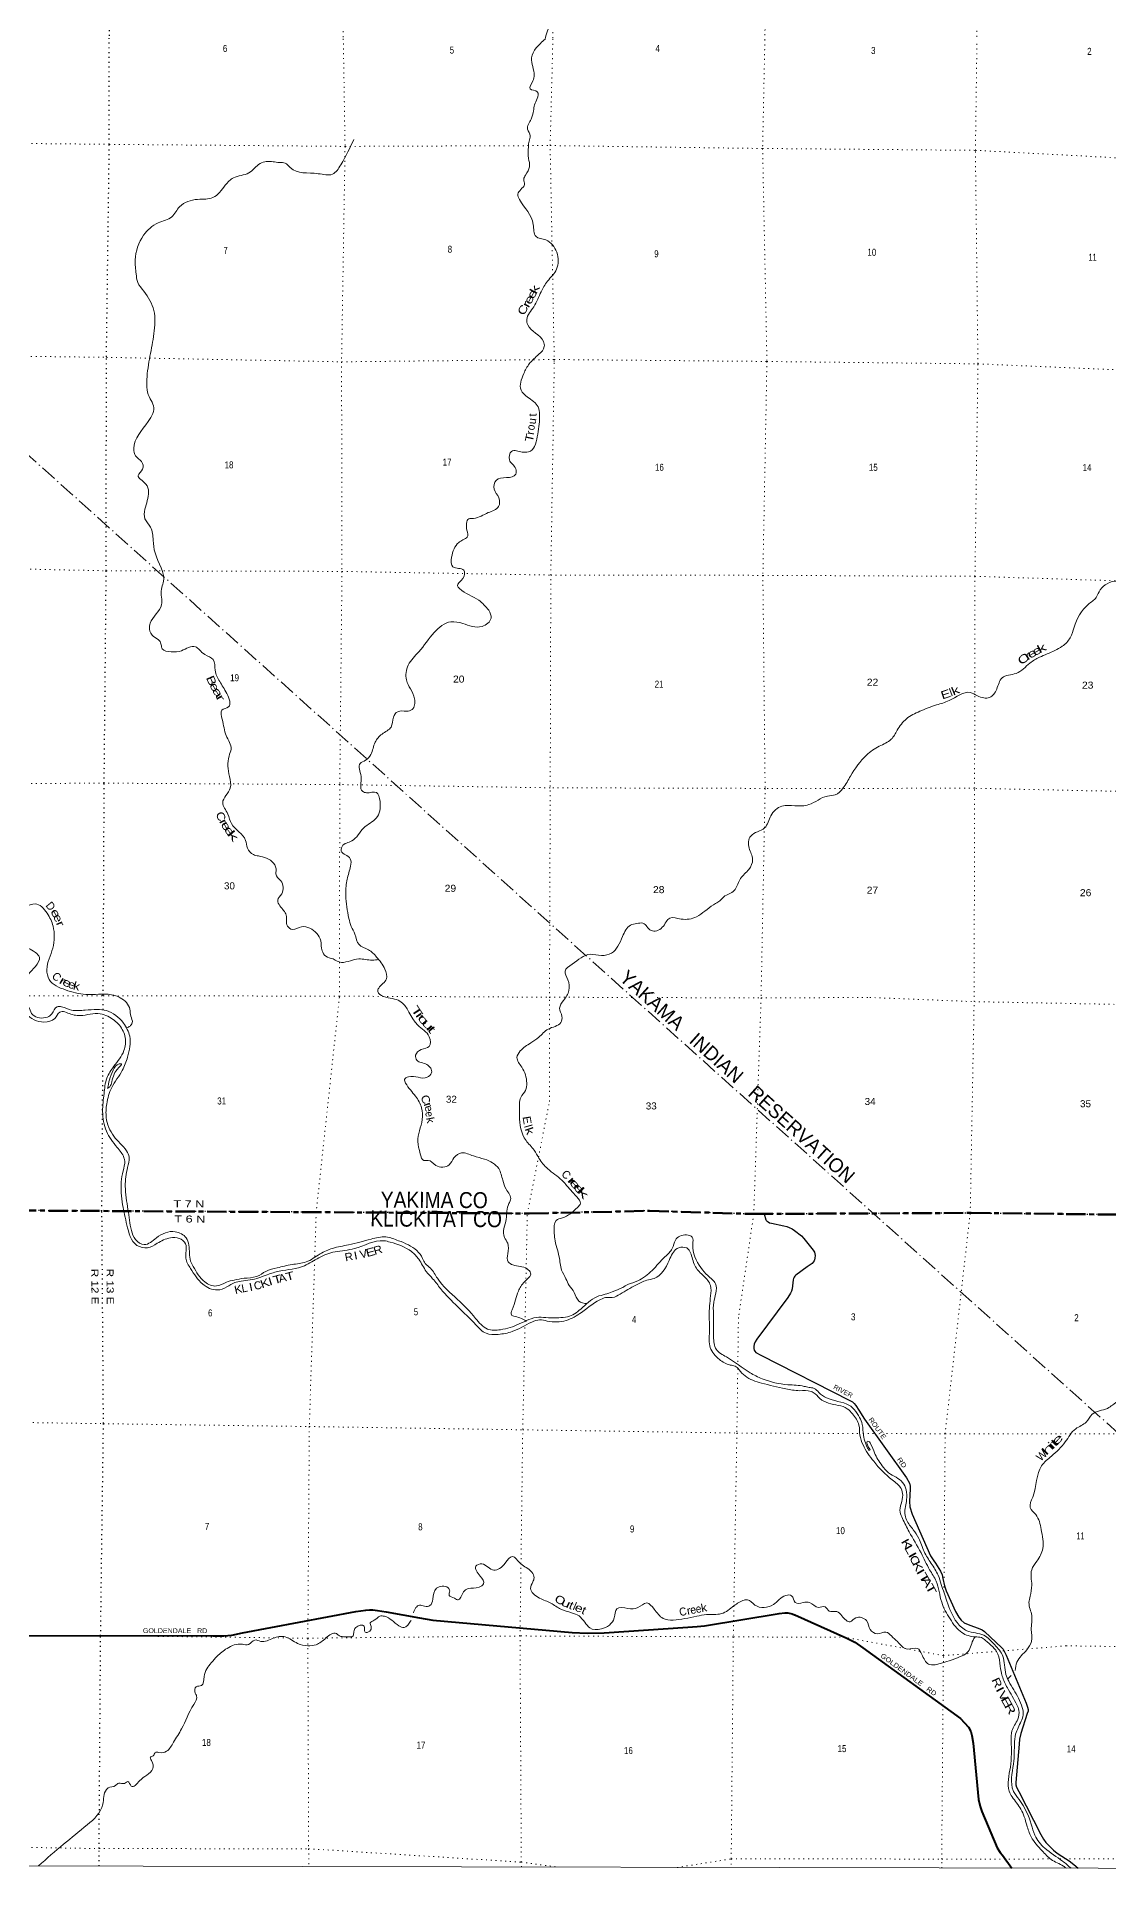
# Model space of a CAD drawing. Header units: feet. Extents: x -254670 to 6, y -549186 to -364975.
# Drawn here: x -62341 to -35564, y -549186 to -503384 of the extents above; entities that cross this region are included whole.
import ezdxf
from ezdxf.enums import TextEntityAlignment as Align

# ---------------------------------------------------------------- set-up
doc = ezdxf.new("R2010")
doc.units = ezdxf.units.FT
doc.header["$LTSCALE"] = 80
for name, pattern in [('DOT_DASHED', [7.7, 5, -1.2, 0.3, -1.2]), ('DOTTED', [1.5, 0.3, -1.2]), ('LONG_DASH_SHORT_DASH', [9.9, 6, -1.2, 1.5, -1.2])]:
    doc.linetypes.add(name, pattern=pattern)
for name, color, linetype, lineweight in [('11', 7, 'LONG_DASH_SHORT_DASH', 60), ('26', 7, 'Continuous', 40), ('29', 7, 'Continuous', 25), ('39', 7, 'Continuous', 13), ('4', 7, 'Continuous', 13), ('44', 7, 'DOT_DASHED', 13), ('6', 7, 'DOTTED', 25), ('7', 7, 'DOTTED', 13)]:
    doc.layers.add(name, color=color, linetype=linetype, lineweight=lineweight)
for name, color, linetype in [('12', 7, 'Continuous'), ('27', 7, 'Continuous'), ('30', 7, 'Continuous'), ('41', 7, 'Continuous')]:
    doc.layers.add(name, color=color, linetype=linetype)

msp = doc.modelspace()

# ---------------------------------------------------------------- linework, layer by layer
at = {"layer": '11'}
msp.add_lwpolyline([(-63623.58, -532715.56), (-50032.21, -532794.67), (-47025.67, -532729.73), (-44423.9, -532807.77), (-38992.38, -532780.02), (-31811.94, -532865.13)], dxfattribs=at)
at = {"layer": '26'}
msp.add_lwpolyline([(-63652.81, -543341.22), (-57938.01, -543353.77), (-57660.5, -543350.8), (-57466.54, -543331.44), (-57201.7, -543276.19), (-54368.08, -542742.46), (-54118.58, -542705.23), (-54022.27, -542697.39), (-53942.38, -542701.02), (-53827.05, -542718.38), (-53610.02, -542751.34), (-52776.15, -542903.14), (-52444.59, -542956.62), (-48965.09, -543271.07), (-48585.1, -543286.56), (-48164.76, -543272.07), (-46074.87, -543135.31), (-45840.97, -543118.88), (-45652.42, -543098.73), (-43785, -542790.37), (-43645.85, -542775.51), (-43573.23, -542779.14), (-43467.92, -542797.31), (-43403.07, -542821.94), (-43397.04, -542823.97), (-42098.49, -543405.42), (-41895.85, -543512.65), (-41695.35, -543648.01), (-39261.72, -545418.98), (-39155.79, -545520.63), (-39061.38, -545636.9), (-39003.28, -545738.64), (-38975.99, -545843.93), (-38942.63, -546036.91), (-38811.9, -547439.61), (-38770.42, -547614.54), (-38726.73, -547743.28), (-38340.5, -548646.73), (-38266.13, -548765.33), (-38212.61, -548836.04), (-37979.06, -549155.15)], dxfattribs=at)
at = {"layer": '29'}
msp.add_lwpolyline([(-44162.89, -532806.44), (-44122.89, -532951.53), (-44108.87, -532972.27), (-44096.16, -532984.99), (-44065.3, -533006.79), (-44027.17, -533026.77), (-43978.48, -533040.47), (-43669.07, -533101.9), (-43596.86, -533121.24), (-43535.13, -533146.68), (-43466.14, -533179.38), (-43406.16, -533221.42), (-43233.8, -533356.66), (-43172, -533419.19), (-42935.69, -533709.34), (-42907.82, -533758.02), (-42896.93, -533803.44), (-42889.67, -533843.41), (-42894.32, -533910.39), (-42902.38, -533950.6), (-42915.09, -533977.85), (-42936.87, -534012.37), (-42967.28, -534042.7), (-43092.33, -534128.61), (-43372.73, -534336.48), (-43400.77, -534360.28), (-43417.11, -534387.53), (-43429.82, -534416.6), (-43439.58, -534450.74), (-43464.67, -534675.64), (-43482.47, -534734.53), (-43507.39, -534789.98), (-43568.17, -534896.23), (-44344.8, -535933.91), (-44384.85, -536002.64), (-44413.9, -536064.41), (-44424.02, -536118.43), (-44424.79, -536166.14), (-44413.9, -536207.93), (-44395.74, -536238.81), (-44368.34, -536265.29), (-44245.99, -536338.07), (-42026.78, -537465.39), (-41959.15, -537505.08), (-41918.52, -537540.12), (-41872, -537595.92), (-41798.58, -537707.31), (-41656.77, -537932.84), (-40611.37, -539401.27), (-40533.51, -539532.14), (-40512.09, -539607.05), (-40512.09, -539679.72), (-40531.47, -539994.19), (-40519.98, -540128.83), (-40466.48, -540313.85), (-40008.41, -541348.15), (-39925.63, -541480.13), (-39886.54, -541533.43), (-39758.69, -541730.78), (-39718.65, -541825.31), (-39701.16, -541913.81), (-39659.74, -542102.8), (-39618.04, -542225.5), (-39380.95, -542740.67), (-39295.6, -542884.48), (-39241.13, -542960.79), (-39166.99, -543022.72), (-39062.63, -543069.32), (-38777.53, -543172.85), (-38714.59, -543200.6), (-38661.18, -543239.58), (-38224.58, -543653.05), (-38193.5, -543685.68), (-38168.6, -543729.6), (-38118.77, -543832.24), (-37619.17, -545029.41), (-37581.64, -545133.64), (-37570.74, -545195.41), (-37570.74, -545231.74), (-37590.13, -545290.68), (-37746.86, -545789.49), (-37779.89, -545932.81), (-37790.48, -546057.32), (-37877.02, -547013.23), (-37877.58, -547072.12), (-37861.44, -547131.81), (-37803.61, -547244.53), (-37253.21, -548317.35), (-37184.01, -548431.05), (-37123.34, -548514.71), (-37020.61, -548623.63), (-36935.15, -548708.27), (-36839.04, -548779.87), (-36726.47, -548856.17), (-36544.91, -548972.44), (-36423.9, -549063.76), (-36316.89, -549157.81)], dxfattribs=at)
at = {"layer": '39'}
msp.add_line((-38080.68, -544430.95), (-37989.38, -544343.25), dxfattribs=at)
for points in [[(-42311.18, -481973.29), (-42218.49, -482282.23), (-42217.31, -482736.59), (-42256.41, -483183.2), (-42396.44, -483582.29), (-42459.67, -483745.59), (-42617.03, -483967.88), (-42663.16, -484273.81), (-42627.53, -484764.11), (-42548.98, -485063.1), (-42465.8, -485448.52), (-42333.33, -485692.84), (-41848.03, -486332.69), (-41757.79, -486579.33), (-41554.32, -486905.57), (-40758.95, -487585.4), (-40362.06, -487954.48), (-40155.44, -488158.06), (-39888.21, -488397.39), (-39861.73, -488730.94), (-39962.09, -489049.32), (-40071.69, -489484.37), (-40095.21, -489858.49), (-40100.64, -490230.47), (-40232.65, -490625.48), (-40297.69, -490816.94), (-40382.97, -490990.46), (-40743.22, -491541.92), (-40917.37, -491951.3), (-41027.31, -492050.61), (-41374.39, -492471.29), (-41478.73, -492795.74), (-41488.34, -493145.63), (-41508.36, -494018.32), (-41531.33, -494185.36), (-41603.2, -494264.29), (-41719.49, -494319.41), (-41827.62, -494390.55), (-42159.96, -494618.13), (-42493.25, -494711), (-42668.15, -494728.35), (-42942.59, -494607.69), (-43176.07, -494589.27), (-43520.32, -494553.55), (-43950.8, -494271.17), (-44226.06, -494033.91), (-44302.7, -494006.32), (-44419.31, -494015.2), (-44558.46, -493965.94), (-44692.78, -494033.26), (-44798.74, -494126.5), (-44946.51, -494282.38), (-45115.97, -494500.73), (-45436.53, -494688.01), (-45699.3, -494796.46), (-45778.63, -494957.87), (-45875.09, -495258.13), (-45925.5, -495527.9), (-46019.2, -495649.2), (-46120.59, -495820.83), (-46393.17, -496251.03), (-46632.78, -496506.08), (-46830.98, -496642.21), (-47186.48, -496723.18), (-47298.57, -496804.41), (-47470.99, -497173.57), (-47639.36, -497261.24), (-47964.16, -497416.38), (-47995.13, -497589.5), (-47966.09, -497713.94), (-47983.29, -497842.74), (-47917.51, -498043.31), (-47823.76, -498215.54), (-47784.69, -498335.88), (-47748.52, -498617.09), (-47760.62, -498898.65), (-47794.54, -499224.59), (-47897.04, -499810.38), (-48016.33, -500012.29), (-48237.67, -500291.33), (-48387.76, -500402.99), (-48627.91, -500581.64), (-49018.67, -500797.58), (-49196.29, -500999.91), (-49352.53, -501381.01), (-49410.44, -501729.24), (-49387.98, -502062.82), (-49363.07, -502458.71), (-49411.11, -502778.72), (-49517.62, -503081.06), (-49576.88, -503236.3), (-49638.46, -503448.13)], [(-51044.02, -517716.43), (-51295.98, -517467.69), (-51777.06, -517173.4), (-51822.93, -517108.8), (-51692.94, -516926.58), (-51667.43, -516719.63), (-51938.57, -516633.63), (-51973.24, -516396.19), (-51795.74, -516027.26), (-51690.64, -515959.5), (-51583.52, -515889.74), (-51590.45, -515718.8), (-51540.32, -515437.61), (-51423.49, -515422.19), (-51056.27, -515279.54), (-50797.65, -515124.19), (-50792.23, -514911.1), (-50911.53, -514689.25), (-50863.83, -514472.38), (-50597.74, -514405.55), (-50369.75, -514318.39), (-50370.87, -514181.66), (-50530.41, -513957.57), (-50474.7, -513748.79), (-50207.14, -513764.4), (-50003.73, -513743.45), (-49821.84, -513318.25), (-49774.37, -512829.95), (-49811.36, -512638.73), (-50077.4, -512389.9), (-50237.28, -512218.09), (-50170.19, -511806.3), (-50033.75, -511561.79), (-49790.68, -511321.91), (-49656.59, -511129.67), (-49677.9, -511002.88), (-50071.64, -510584.43), (-50094.94, -510453.61), (-49919.76, -510132.92), (-49738.21, -509759.99), (-49577.5, -509497.53), (-49350.12, -509195.23), (-49347.36, -508773.02), (-49617.05, -508465.87), (-49864, -508375.99), (-49932.48, -508076.02), (-50276.61, -507456.8), (-50320, -507321.84), (-50246.79, -507205.65), (-50153.36, -507075.49), (-50168.66, -506952.76), (-50125.68, -506842.42), (-50025.71, -506635.91), (-50050.51, -506426.66), (-50054.65, -506137.12), (-50035.61, -505994.47), (-50006.58, -505863.95), (-50073.93, -505698.7), (-49987.73, -505443.85), (-49926.02, -505239.12), (-49902.9, -505088.46), (-49833.45, -504932.03), (-49832.34, -504763.15), (-50006.96, -504689.77), (-49941.23, -504487.08), (-49908.14, -504350.55), (-49975.72, -503913.86), (-49857.38, -503667.24), (-49638.46, -503448.13)], [(-54414.63, -505951.29), (-54742.8, -506586.76), (-54949.61, -506820.82), (-55307.77, -506808.71), (-56003.12, -506657.95), (-56133.19, -506542.61), (-56276.01, -506531.73), (-56434.85, -506508.71), (-56759.17, -506555.1), (-57036.42, -506788.75), (-57423.63, -506911.19), (-57628.11, -507097), (-57936.03, -507404.87), (-58318.71, -507450.93), (-58768.7, -507633.33), (-58965.58, -507887.54), (-59304.67, -508038.4), (-59668.96, -508347.96), (-59878.26, -508964.01), (-59856.4, -509313.97), (-59815.53, -509527.33), (-59666.01, -509745.33), (-59411.56, -510227.32), (-59411.31, -510806.37), (-59509.58, -511368.77), (-59587.86, -511953.4), (-59579.47, -512208.79), (-59504.48, -512436.42), (-59419.08, -512609.82), (-59552.43, -512999.11), (-59913.11, -513680.64), (-59868.02, -513863.86), (-59718, -514005.46), (-59695.09, -514194.59), (-59804.77, -514348.77), (-59614.99, -514564.99), (-59545.86, -514764.44), (-59635.22, -515196.2), (-59634.76, -515433.45), (-59495.24, -515641.34), (-59428.93, -515965.43), (-59382.73, -516287.38), (-59178.28, -517030.46), (-59225.65, -517195.06), (-59220.13, -517583.13), (-59506.9, -518041.91), (-59521.97, -518192.62), (-59420.54, -518378.17), (-59274.3, -518481.55), (-59228.7, -518586.36), (-59205.18, -518683.01), (-58978.23, -518754.68), (-58722.48, -518730.01), (-58375.68, -518631.46), (-58275.55, -518708.44), (-58139.46, -518825.83), (-57928.98, -518953.71), (-57882.42, -519219.37), (-57767.52, -519499.5), (-57590.38, -519802.1), (-57550.3, -520136.09), (-57711.84, -520217.6), (-57703.26, -520444.84), (-57605.3, -520853.55), (-57482.74, -521192.03), (-57534.16, -521362.64), (-57523.4, -521871.38), (-57505.18, -522163.02), (-57692.71, -522525.86), (-57563.78, -522814.11), (-57476.78, -523051.86), (-57119.26, -523470.1), (-57074.24, -523663.37), (-56926.38, -523827.08), (-56801.82, -523859.96), (-56424.61, -524037.04), (-56355.45, -524232.46), (-56366.01, -524308.8), (-56240.36, -524482.44), (-56218.31, -524804.26), (-56318, -524968.55), (-56262.56, -525107.6), (-56107.09, -525339.71), (-56072.66, -525613.34), (-55952.45, -525696.47), (-55720.55, -525627.43), (-55515.53, -525666.8), (-55243.87, -525980), (-55209.26, -526227.5), (-55117.58, -526364.74), (-54932.88, -526434.16)], [(-45143.61, -524857.66), (-44890.98, -524696.25), (-44752.35, -524423.6), (-44547.59, -524195.57), (-44451.38, -523946.81), (-44538.07, -523662.82), (-44499.88, -523361.45), (-44152.39, -523158.36), (-43997.45, -522853.64), (-43718.16, -522615.98), (-43400.11, -522605.74), (-43045.72, -522577.61), (-42583.44, -522363.12), (-42386.01, -522332.08), (-42189.67, -522160.29), (-42006.6, -521863.78), (-41608.72, -521339.28), (-41287.28, -521117.95), (-40990.3, -520944.73), (-40837.88, -520718.41), (-40608.59, -520432.21), (-40273.27, -520243.12), (-39855.64, -520084.67), (-39543, -519977.89), (-39014.39, -519775.84), (-38833.79, -519857.3), (-38530.17, -519899.25), (-38353.71, -519689.15), (-38219.06, -519410.45), (-37868.12, -519295.84), (-37524.32, -519040.46), (-37283.87, -518893.05), (-36900.39, -518726.36), (-36714.54, -518618.86), (-36515.91, -518404.86), (-36421.64, -518146.04), (-36067.72, -517575.05), (-35867.32, -517397.25), (-35765.46, -517208.84), (-35593.39, -517055.01), (-35337.38, -516992.14), (-34674.12, -517126.63), (-34576.66, -516994.49), (-34388.6, -516858.85), (-34140.12, -516715.51), (-33961.38, -516465.21), (-33705.39, -516096.73), (-33474.57, -515882.92)], [(-50094.87, -535485.89), (-50388.56, -535367.09), (-50480.88, -535328.36), (-50459.94, -535203.82), (-50305.95, -534736.24), (-50153.49, -534503.88), (-49999.09, -534283.6), (-50086.97, -534180.56), (-50442.54, -534080), (-50556.75, -534002.95), (-50571.52, -533799.79), (-50571.81, -533536.41), (-50655.39, -533391.17), (-50610.17, -532939.04), (-50541.19, -532545.36), (-50498.33, -532455.13), (-50611.3, -532187.08), (-50696.39, -531965.43), (-50797.12, -531673.31), (-51147.78, -531438.08), (-51429.01, -531358.05), (-51726.37, -531281.96), (-51914.33, -531403.53), (-52030.17, -531575.77), (-52370.4, -531591.92), (-52562.8, -531468.17), (-52665.46, -531471.6), (-52754.92, -531302.2), (-52819.34, -530998.23), (-52709.07, -530445.96), (-52725.29, -530156.34), (-52876.32, -529861.93), (-53123.74, -529534.8), (-53149.32, -529446.18), (-53054.29, -529378.37), (-52581.42, -529391.13), (-52474.04, -529281.16), (-52593.41, -529069.37), (-52842.3, -528967.41), (-52871.66, -528840.58), (-52729.84, -528696.63), (-52536.13, -528619.33), (-52532.57, -528382.1), (-52820.46, -528088.91), (-53263.3, -527485.21), (-53675.11, -527368.25), (-53819.21, -527246.79), (-53794.5, -527160.47), (-53599.82, -526934.39), (-53640.48, -526688.87), (-53847.8, -526386.09), (-54051.88, -526201.96), (-54286.52, -526075.96), (-54389.45, -525811.98), (-54480.8, -525624.48), (-54539.84, -525419.06), (-54616.61, -524847.61), (-54592.09, -524483.84), (-54507.46, -524160.62), (-54492.14, -523971.71), (-54589.95, -523848.5), (-54716.21, -523767.36), (-54709.22, -523620.63), (-54466.81, -523483.28), (-54168.85, -523159.28), (-53857.34, -522917.78), (-53762.01, -522496.1), (-53851.12, -522274.43), (-54098.71, -522281.05), (-54195.1, -522248.33), (-54236.92, -521872.11), (-54260.98, -521550.28), (-54121.56, -521466.64), (-53993.84, -521324.62), (-53883.16, -521017.63), (-53710.76, -520813.54), (-53486.22, -520637.89), (-53426.24, -520390.94), (-53320.7, -520254.82), (-53099.22, -520240), (-52962.12, -520202.59), (-52897.95, -519929.52), (-53104.2, -519461.88), (-53057.51, -519092.2), (-52791.67, -518755.95), (-52406.13, -518273.6), (-51991.83, -518008.57), (-51696.26, -518050.47), (-51211.71, -518123.62), (-50988.97, -517915.8), (-51044.02, -517716.43)], [(-48585.68, -535048.73), (-48796.14, -534984.15), (-48909.45, -534768.37), (-49037.13, -534596.74), (-49116.53, -534427.39), (-49223.77, -534207.62), (-49286.02, -533879.54), (-49397.78, -533426.52), (-49408.7, -533249.53), (-49362.61, -532972.33), (-49205.19, -532904.87), (-48831.19, -532647.65), (-48756.02, -532539.51), (-48843.54, -532382.18), (-49033.36, -532171.99), (-49215.15, -531965.87), (-49569.5, -531678.34), (-49793.16, -531411.66), (-49912.61, -531211.93), (-50114.3, -530971.51), (-50275.31, -530355.35), (-50273.99, -530223.28), (-50244.12, -529895.11), (-50128.26, -529718.84), (-50096.87, -529536.05), (-50219.06, -529139.27), (-50340.23, -528895.29), (-50256.65, -528732.92), (-49995.73, -528533.35), (-49795.56, -528391.75), (-49560.78, -528188.01), (-49245.73, -528020.93), (-49216.55, -527868.29), (-49273.57, -527662.89), (-49175.71, -527470.43), (-49043.29, -527223.89), (-49065.66, -526952.33), (-49138.75, -526740.8), (-48962.5, -526564.88), (-48514.11, -526318.14), (-48224.49, -526347.94), (-47980.58, -526287.01), (-47702.15, -525872.42), (-47501.06, -525590.08), (-47347.84, -525548.73), (-47192.83, -525541.58), (-46990.73, -525721.68), (-46708.46, -525642.87), (-46519.78, -525410.72), (-46240.2, -525436.45), (-45855.43, -525378.34), (-45432.88, -525083.2), (-45321.76, -525017.48), (-45143.61, -524857.66)], [(-63605.81, -525254.23), (-63357.98, -525353.35), (-63084.6, -525339.94), (-62825.72, -525144.39), (-62632.35, -525119.36), (-62380.37, -525056.46), (-62080.01, -525289.4), (-61931.22, -525617.98), (-61938.8, -526162.8), (-62087.19, -526696.77), (-62026.46, -526950.45), (-61623.61, -527206.09), (-61113.18, -527321.61), (-60473.23, -527327.29), (-60252.34, -527402.94), (-60010.7, -527689.83), (-59987.7, -527866.89), (-59952.53, -528027.94), (-59983.08, -528084.06), (-60007.42, -528112.07), (-60094.22, -528151.79)], [(-63609.49, -526317.35), (-63360.24, -526251.17), (-62806.66, -526232.22), (-62710.48, -526297.11), (-62613.46, -526540.95), (-62604.45, -526701.85), (-62727.2, -527006.75), (-62750.2, -527446.94), (-62599.58, -527803.67), (-62158.19, -528013.29), (-61887.88, -527918.33), (-61764.12, -527766.24), (-61707.63, -527744.45), (-61560.98, -527785.5), (-61251.47, -527849.6), (-60754.06, -527802.19), (-60563.3, -527867.62), (-60274.96, -528092.44), (-60128.01, -528394.87), (-60160.33, -528722.41), (-60412.47, -529117.05), (-60587.49, -529413.62), (-60658.43, -529799.24), (-60693.54, -530243.38), (-60598.17, -530740.54), (-60331.13, -531144.19), (-60159.74, -531402.53), (-60142.15, -531483.05), (-60182.02, -531732.13), (-60227.86, -532280.76), (-60193.57, -532576.51), (-60086.2, -533083.8), (-59835.94, -533591.9), (-59570.67, -533651.72), (-59330.45, -533540.51), (-58997.49, -533403.69), (-58780.22, -533416.99), (-58622.14, -533556.63), (-58614.41, -533914.56), (-58495.33, -534170.58), (-58191.96, -534558.35), (-57826.65, -534707.22), (-57586.67, -534632.19), (-57392.75, -534522.72), (-57233.54, -534489.45), (-56790.22, -534403.53), (-56580.39, -534324.31), (-56277.94, -534237.58), (-55651.15, -534100.43), (-55289.59, -533899.43), (-54886.12, -533752.96), (-54396.55, -533673.33), (-53666.72, -533476.45), (-53505.95, -533511.55), (-52976.18, -533747.82), (-52794.28, -533937.85), (-52605.09, -534244.55), (-52447.29, -534426.4), (-52247.64, -534672.84), (-51364.01, -535578.64), (-51111.81, -535789.19), (-50806.08, -535817.08), (-50463.49, -535746.66), (-49968.87, -535510.23), (-49773.28, -535453.05), (-49584.29, -535482.28), (-49109.24, -535468.92), (-48725.53, -535266.03), (-48195.98, -534919.23), (-48125.4, -534897.52), (-47958.34, -534894.45), (-47760.56, -534811.14), (-47372.67, -534584.16), (-47098.19, -534465.09), (-46910.7, -534415.9), (-46537.46, -533967.67), (-46340.31, -533671.23), (-46245.51, -533639.61), (-46060.64, -533682.89), (-45989.04, -533813.99), (-45876.41, -534132.31), (-45676.62, -534356.62), (-45505.07, -534590.84), (-45502.75, -534852.22), (-45536.21, -535352.67), (-45530.8, -535756.83), (-45509.19, -536144.99), (-45281.7, -536441.85), (-45010.92, -536582.13), (-44890.34, -536608.96), (-44790.31, -536700.01)], [(-63607.49, -526175.55), (-63184.19, -526105.4), (-62747.53, -526113.94), (-62372.19, -526268.89), (-62270.37, -526394.13), (-62370.45, -526618.74), (-62581.38, -526866.85), (-62670.16, -527210.15), (-62641.46, -527437.51), (-62524.27, -527675.43), (-62440.75, -527828.71), (-62070.81, -527885.12), (-61963.64, -527807.32), (-61829.63, -527627.13), (-61718.96, -527629.78), (-61467.92, -527711.64), (-61125.79, -527711.59), (-60825.84, -527699.23), (-60598.59, -527724.66), (-60173.97, -528036.73), (-60017.14, -528367.36), (-60070.84, -528885.78), (-60201.83, -529220.8), (-60466.26, -529649.55), (-60589.67, -530054.98), (-60601.97, -530398.72), (-60413.81, -530862.23), (-60096.22, -531229.98), (-60028.85, -531391.21), (-60068.75, -531646.33), (-60128.14, -532110.43), (-60059.51, -532695.91), (-59974.38, -533219.15), (-59871.21, -533446.93), (-59652.67, -533572.84), (-59349.68, -533403.68), (-58879.76, -533251.56), (-58605.05, -533405.93), (-58523.04, -533790.43), (-58496.13, -533983.6), (-58428.59, -534120.7), (-58137.28, -534506.39), (-57850.14, -534606.56), (-57601.99, -534513.48), (-57404.4, -534458.32), (-57160.6, -534415.48), (-56844.33, -534369.04), (-56612.05, -534241.69), (-56331.73, -534152.82), (-55960.88, -534070.5), (-55610.28, -534006.16), (-55260.81, -533807.11), (-54947.95, -533668.16), (-54546.87, -533577.97), (-53984.43, -533434.42), (-53615.79, -533382.25), (-53298.41, -533474.54), (-52841.17, -533722.45), (-52699.56, -533918.29), (-52629.95, -534045.36), (-52499.92, -534164.72), (-52328.47, -534415.02), (-51826.77, -534942.66), (-51373.01, -535415.73), (-51078.93, -535684.83), (-50752.99, -535698.76), (-50283.13, -535556.69), (-49797, -535386.56), (-49555.61, -535404.03), (-49297.97, -535399.47), (-49074.43, -535376.63), (-48745.12, -535183.49), (-48340.59, -534874.17), (-48136.92, -534813), (-47957.42, -534753.72), (-47699.09, -534642.6), (-47567.81, -534572.98), (-47323.67, -534477.88), (-46961.73, -534218.57), (-46641.5, -533874.59), (-46461.05, -533670.54), (-46383.21, -533461.89), (-46102.6, -533328.79), (-45960.07, -533383.89), (-45949.19, -533566.91), (-45743.69, -534149.15), (-45573.92, -534347.16), (-45380.02, -534549.33), (-45371.53, -534790.65), (-45425.33, -535015.53), (-45427.26, -535311.07)], [(-54932.88, -526434.16), (-54728.16, -526519.78), (-54500.46, -526476.85), (-54294.9, -526433.8), (-53956.99, -526463.88), (-53793.43, -526450)], [(-60567.71, -529667.66), (-60522.05, -529454.8), (-60425.86, -529210.06), (-60275.92, -529056.1), (-60225.61, -529056.39), (-60288.6, -529148.52), (-60408.44, -529316.72), (-60464, -529503.39), (-60517.13, -529625.73), (-60566.83, -529663.57)], [(-45427.26, -535311.07), (-45428.98, -535882.07), (-45364.58, -536190.05), (-45106.21, -536380.53), (-44517.1, -536775.97), (-44214.18, -536924.48), (-43571.14, -537074.94), (-43160.85, -537115.49), (-43042.3, -537144.31), (-42917.65, -537165.13), (-42797.56, -537266.35), (-42609.27, -537402.14), (-42034.93, -537592.41), (-41910.81, -537693.66), (-41781.31, -537895.46), (-41711.98, -538064.74), (-41685.6, -538340.34), (-41632.5, -538529.64), (-41594.91, -538628.38), (-41561.09, -538688.89), (-41545.14, -538711.1), (-41522.96, -538705.19), (-41544.76, -538652.79), (-41592.39, -538549.98), (-41598.19, -538513.75), (-41569.84, -538487.78), (-41503.82, -538548.47), (-41404.7, -538778.25), (-41215.6, -539099.02), (-41053.73, -539274.86), (-40703.13, -539518.14), (-40617.79, -539701.6), (-40603.3, -539948.98), (-40647.83, -540294.55), (-40606.59, -540451.61), (-40437.16, -540701.89), (-40301.69, -540913.78), (-40165, -541246.31), (-39989.8, -541538.85), (-39816.66, -541837.41), (-39737.66, -542067.06), (-39597.48, -542482.05), (-39345.39, -543018.31), (-39097.17, -543222.8), (-38675.28, -543335.8), (-38403.16, -543578.63), (-38197.7, -543859.28), (-38158.88, -544078.65), (-38122.18, -544314.1), (-38050.85, -544485.41), (-37808.1, -544911.03), (-37717.02, -545140.76), (-37692.1, -545329.9), (-37741.42, -545486.44), (-37880.4, -545811.36), (-37910.15, -546052.46), (-37924.96, -546470.58), (-37963.61, -547149.93), (-37931.99, -547238.58), (-37792.45, -547444.46), (-37488.55, -548059.43), (-37401.79, -548333.37), (-37150.34, -548658.51), (-36709.67, -548978.71), (-36495.95, -549156.94)], [(-37892.33, -544219.07), (-37846.47, -544008.06), (-37602.95, -543699.83), (-37484.85, -543489.39), (-37488.97, -543195.82), (-37478.62, -542844.03), (-37546.94, -542519.93), (-37517.7, -542357.24), (-37477.69, -542086.05), (-37479.21, -541702.01), (-37351.02, -541487.62), (-37202, -541166.78), (-37243.18, -540692.04), (-37377.61, -540321.33), (-37515.31, -540143.6), (-37453.24, -539884.6), (-37230.75, -539097.72), (-36987.67, -538857.84), (-36639.2, -538503.97), (-36379.45, -538175.72), (-36116.71, -538006.33), (-35968.53, -537812.15), (-35780.79, -537724.76), (-35587.2, -537665.55), (-35457.85, -537581.85), (-35190.64, -537344.12), (-35046.19, -537105.69), (-34713.2, -536657.22), (-34577.92, -536589.64), (-34203.28, -536543.53), (-33961.93, -536259.41), (-33744.96, -536009.33), (-33543.12, -535920.01), (-32847.19, -535674.69), (-32201.25, -535380.82), (-31818.12, -535285.92)], [(-44790.31, -536700.01), (-44640.39, -536855.69), (-44233, -537032.94), (-43626.14, -537175.15), (-43280.29, -537223.37), (-42992.62, -537241.11), (-42936.42, -537265.56), (-42770.39, -537419.31), (-42557.81, -537535.13), (-42085.78, -537674.56), (-41955.78, -537799.96), (-41794.64, -538086.38), (-41772.1, -538333.82), (-41693.21, -538579.56), (-41426.2, -538989.24), (-40964.34, -539454.32), (-40742.36, -539670.72), (-40701.15, -539831.81), (-40766.35, -540261.7), (-40707, -540418.86), (-40542.11, -540747.53), (-40243.69, -541278.03), (-40029.09, -541699.47), (-39863.92, -541985.92), (-39728.49, -542511.46), (-39517.89, -542928.85), (-39222.26, -543270.34), (-38884.85, -543376.82), (-38736.03, -543393.76), (-38633.86, -543464.71), (-38322.13, -543806.29), (-38265.74, -544108.2), (-38215.03, -544355.79), (-38086.14, -544650.08), (-37849.43, -545075.66), (-37800.02, -545214.68), (-37827.63, -545435.68), (-37974.43, -545726.38), (-37992.16, -545975.59), (-38012.53, -546628.91), (-38038.64, -547235.96), (-37967.08, -547373.09), (-37749.73, -547681.95), (-37599.4, -548082.92), (-37492.63, -548375.07), (-37217.17, -548722.47), (-36993.18, -548938.88), (-36688.36, -549105.5), (-36616.34, -549158.21)], [(-52926.13, -542777.44), (-52865.27, -542645.29), (-52774.29, -542581.47), (-52647.7, -542612.35), (-52514.74, -542593.01), (-52443.27, -542434.58), (-52348.91, -542161.68), (-52063.04, -542149.25), (-52021.29, -542227.9), (-52038.12, -542338.39), (-51901.74, -542411.55), (-51809.44, -542454.3), (-51679.32, -542251.98), (-51562.06, -542170.21), (-51284.09, -542133.61), (-51172.86, -542051.81), (-51256.12, -541858.32), (-51365.21, -541612.4), (-51219.9, -541550.9), (-51061.48, -541638.27), (-50919.04, -541707.44), (-50638.18, -541536.14), (-50453.93, -541366.3), (-50243.83, -541552.47), (-50107.57, -541643.73), (-49912.01, -541900.2), (-49942.85, -541998.54), (-50000.29, -542165.09), (-49774.45, -542407.65), (-49495.45, -542532.3), (-49240.93, -542686.16), (-48977.85, -542772.11), (-48787.15, -542847.6)], [(-48787.15, -542847.6), (-48647.33, -543009.24), (-48521.48, -543152.72), (-48231.84, -543178.5), (-47910.04, -542902.89), (-47844.13, -542672.05), (-47570.39, -542665.57), (-47322.71, -542644.87), (-47096.55, -542529.56), (-46912.4, -542683.42), (-46690.51, -542913.89), (-46149.17, -542919.01), (-45848.93, -542862.42), (-45603.11, -542817.58), (-45232.65, -542795.58), (-44917.42, -542600.35), (-44664.93, -542459.04), (-44582.34, -542447.45), (-44394.03, -542581.23), (-43933.08, -542569.8), (-43621.65, -542340.37), (-43476.81, -542349.24), (-43389.34, -542514.61), (-43188.11, -542519.78), (-43027.09, -542516.68), (-42806.52, -542640.59), (-42641.41, -542627.46), (-42541.47, -542732.59), (-42346.32, -542743.76), (-42220.24, -542853.05), (-42011.88, -542997), (-41876.41, -542901.27), (-41607.19, -542971.17), (-41512.05, -543194.89), (-41335.63, -543300.45), (-41120.01, -543257.45), (-40983.78, -543352.73), (-40833.76, -543494.33), (-40581.41, -543682.76), (-40333.75, -543664.07), (-40222.04, -543815.51), (-40056.56, -544055.72), (-39708.2, -544025.54), (-39280.58, -543879.21), (-39064.34, -543741.72), (-38923.38, -543420.83), (-38888.38, -543376.08)], [(-62297.2, -549101.03), (-61668.54, -548556.23), (-61075.71, -548073.06), (-60687.96, -547560.58), (-60599.01, -547191.14), (-60556.5, -547153.18), (-60372.95, -547091.9), (-60292.06, -547032.05), (-60145.19, -547038.92), (-60060.35, -546991.16), (-59978.59, -547106.23), (-59768.42, -546974.73), (-59590.38, -546830.99), (-59436.36, -546667.01), (-59471.29, -546469.77), (-59498.88, -546379.13), (-59430.27, -546351.38), (-59377.38, -546265.23), (-59288.83, -546265.73), (-59093.41, -546234.68), (-58920.87, -546008.48), (-58721.46, -545675.86), (-58417.58, -545062.37), (-58343.77, -544853.69), (-58381.53, -544781.09), (-58356.36, -544624.41), (-58223.32, -544593), (-58155.45, -544370.22), (-57978.08, -544021.39), (-57832.13, -543861.38), (-57585.31, -543663.75), (-57202.24, -543559.38), (-57047.35, -543570.32), (-56893.64, -543454.59), (-56740.92, -543489.64), (-56428.46, -543411.01), (-56132.39, -543376.52), (-55821.52, -543541.15), (-55566.3, -543598.91), (-55360.85, -543571.94), (-55112.21, -543404.48), (-54851.88, -543295.39), (-54777.77, -543350.1), (-54628.99, -543373.07), (-54435.62, -543348.04), (-54414.85, -543249.64), (-54369.87, -543141.32), (-54160.36, -543110.35), (-54150.76, -543180.78), (-54135.15, -543255.26), (-54018.27, -543231.8), (-53983.3, -543117.4), (-54004.85, -543026.8), (-53905.82, -542963.03), (-53766.27, -542859.28), (-53651.58, -542861.95), (-53288.86, -543099.26), (-53162.37, -543146.23), (-52996.26, -542980.3), (-52985.85, -542963.66)]]:
    msp.add_spline(points, degree=3, dxfattribs=at)
at = {"layer": '4'}
msp.add_lwpolyline([(-252658.03, -364975.08), (-221076.82, -365300.9), (-189495.2, -365583.27), (-157913.21, -365822.21), (-126330.93, -366017.71), (-94748.41, -366181.36), (-63165.71, -366278.36), (-31582.88, -366343.53), (0, -366365.25), (0, -549186.32), (-31834.36, -549164.42), (-63668.65, -549098.74), (-95502.83, -548989.26), (-127336.83, -548836.01), (-159170.57, -548638.96), (-191004.03, -548398.11), (-222837.12, -548113.49), (-254669.8, -547785.08)], close=True, dxfattribs=at)
msp.add_lwpolyline([(-252658.03, -364975.08), (-221076.82, -365300.9), (-189495.2, -365583.27), (-157913.21, -365822.21), (-126330.93, -366017.71), (-94748.41, -366181.36), (-63165.71, -366278.36), (-31582.88, -366343.53), (0, -366365.25), (0, -549186.32), (-31834.36, -549164.42), (-63668.65, -549098.74), (-95502.83, -548989.26), (-127336.83, -548836.01), (-159170.57, -548638.96), (-191004.03, -548398.11), (-222837.12, -548113.49), (-254669.8, -547785.08)], close=True, dxfattribs=at)
at = {"layer": '44'}
msp.add_line((-63569.16, -512928.11), (-31823.7, -541422.36), dxfattribs=at)
at = {"layer": '6'}
for points in [[(-60021.67, -470307.6), (-60088.11, -474021.44), (-60119.41, -474433.81), (-60365.94, -479715.11), (-60461.06, -484933.49), (-60464.52, -485013.93), (-60436.72, -490254.57), (-60459.88, -495546.32), (-60545.52, -500822.45), (-60527.24, -503422.94)], [(-60678.89, -527707.8), (-60676.66, -527352.26), (-60654.02, -522040.42), (-60603.23, -516732.77), (-60598.47, -511384.64), (-60525.54, -506075.11), (-60527.24, -503422.94)], [(-60776, -549103.83), (-60781.74, -548667.87), (-60743.2, -543350.6), (-60672.08, -538046.58), (-60710.4, -532732.69), (-60679.58, -527817.97)], [(-31811.94, -532865.13), (-33559.41, -532843.47), (-39006.83, -532786.37), (-44423.9, -532807.77), (-47025.67, -532729.73), (-50078.07, -532795.1), (-55358.62, -532761.04), (-60710.4, -532732.69), (-63623.58, -532715.56)]]:
    msp.add_lwpolyline(points, dxfattribs=at)
at = {"layer": '7'}
msp.add_line((-41693.42, -538294), (-41352.53, -538295.29), dxfattribs=at)
for points in [[(-54499.85, -470265.74), (-54812.26, -473902.95), (-54680.95, -479706.26), (-54707.85, -485038.25), (-54787.19, -490352.53), (-54725.96, -495629.6), (-54706.54, -500969.3), (-54679.64, -503437.52)], [(-49256.79, -470348.54), (-49447.54, -474121.58), (-49360.35, -479657.82), (-49433.31, -485020.3), (-49425.93, -490364.1), (-49435.01, -495655.76), (-49429.68, -500995.56), (-49442.32, -503449.33)], [(-44020, -470397.2), (-44083.06, -474306.03), (-44070.04, -479593.51), (-44152.53, -485030.44), (-44046.53, -490381.58), (-44067.6, -495685.38), (-44114.43, -501043.66), (-44145.84, -503460.06)], [(-38775.23, -470435.76), (-38682.42, -474482.19), (-38741.09, -479874.72), (-38735.72, -485218.54), (-38775.13, -490488.3), (-38816.6, -495752.04), (-38843.52, -501082.02), (-38846.93, -503469.58)], [(-54679.64, -503437.52), (-54635.15, -506126.96), (-54722.66, -511510.8), (-54712.61, -516748.43), (-54767.55, -522076.16), (-54776.1, -527388.08), (-55357.41, -532766.04), (-55393.28, -533888.64)], [(-50138.67, -535503.19), (-50081.3, -532799.4), (-49528.33, -529997.73), (-49527.5, -527408.1), (-49509.08, -522124.39), (-49494.67, -516840.65), (-49407.45, -511501.04), (-49511.06, -506106.05), (-49442.32, -503449.33)], [(-44145.84, -503460.06), (-44202.43, -506178.69), (-44094.33, -511501.33), (-44195.67, -516846.89), (-44139.9, -522171.24), (-44240.54, -527408.23), (-44423.9, -532807.77), (-44805.95, -535397.06), (-44821.86, -536574.71)], [(-39672.79, -542259.03), (-39642.62, -538301.78), (-39014.81, -532774.26), (-38917.96, -527501.06), (-38905.25, -522169.06), (-38896.79, -516871.22), (-38821.84, -511561.69), (-38885.59, -506225.24), (-38846.93, -503469.58)], [(-63550.21, -506043.89), (-60525.54, -506075.11), (-54635.15, -506126.96), (-49511.06, -506106.05), (-44202.43, -506178.69), (-38885.59, -506225.24), (-33511.93, -506509.36), (-31775.63, -506473.9)], [(-63564.84, -511360.63), (-60598.56, -511398.72), (-54722.66, -511510.8), (-49409.15, -511452.78), (-44094.33, -511501.33), (-38821.84, -511561.69), (-33502.15, -511789.21), (-31782.91, -511766.91)], [(-63579.44, -516670.82), (-60603.23, -516732.77), (-54712.61, -516748.43), (-49494.67, -516840.65), (-44195.67, -516846.89), (-38896.79, -516871.22), (-33564.65, -517040.5), (-31790.14, -517020.94)], [(-31797.69, -522509.53), (-33570.72, -522282.06), (-38905.25, -522169.06), (-44139.9, -522171.24), (-49513.31, -522156.53), (-54767.55, -522076.16), (-60654.02, -522040.42), (-63594.26, -522054.37)], [(-63608.84, -527356.91), (-60676.66, -527352.26), (-54779.97, -527363.93), (-49527.39, -527390), (-47419, -527397.27)], [(-46838.31, -527399.27), (-44240.54, -527408.23), (-41521.51, -527395.66), (-38917.96, -527501.06), (-33553.18, -527604.18), (-31804.96, -527794.53)], [(-55395.48, -533957.49), (-55528.49, -538120.29), (-55565.13, -543419.98), (-55545.11, -548671.74), (-55541.22, -549119.66)], [(-50224.25, -549131.82), (-50232.16, -549005.78), (-50263.65, -543353.84), (-50195.7, -538191.05), (-50140.54, -535591.14)], [(-44823.15, -536670.12), (-44844.92, -538282.03), (-44934.57, -543376.34), (-44986.93, -548925.25), (-44989.68, -549142.59)], [(-63638.14, -538004.23), (-60674.1, -538048.58), (-55528.49, -538120.29), (-50195.76, -538201.11), (-44844.92, -538282.03), (-41778.51, -538293.67)], [(-41105.21, -538296.23), (-39642.62, -538301.78), (-33606.96, -538298.17), (-33506.39, -538306.78), (-33513.75, -538817.43), (-33474.83, -543641.05), (-33479.83, -544097.42), (-33507.36, -548926.69)], [(-39726.95, -549152.22), (-39728.18, -548931.25), (-39684.88, -543844.72), (-39675.66, -542636.34)], [(-38348.06, -543738.44), (-39684.88, -543844.72), (-42141.06, -543388.26), (-44934.57, -543376.34), (-50263.65, -543353.84), (-55567.08, -543409.91), (-60736.9, -543346.11), (-63652.81, -543341.22)], [(-33474.83, -543641.05), (-36618.17, -543600.92), (-38262.16, -543731.62)], [(-63667.33, -548618.25), (-60781.74, -548667.87), (-55545.11, -548671.74), (-50232.16, -549005.78), (-49288.73, -549133.83)], [(-46337.41, -549139.92), (-44986.93, -548925.25), (-39726.95, -548928.52), (-37007.97, -548927.66)], [(-36774.31, -548927.58), (-34193.64, -548926.77), (-33507.36, -548926.69), (-31834.03, -548926.35)]]:
    msp.add_lwpolyline(points, dxfattribs=at)

# ---------------------------------------------------------------- texts
at = {"layer": '12', "width": 0.9}
for s, p in [('YAKIMA CO', (-53745.69, -532648.01)), ('KLICKITAT CO', (-54006.71, -533119.11))]:
    msp.add_text(s, height=400, rotation=359.667, dxfattribs=at).set_placement(p)
at = {"layer": '27'}
for rotation, width, p in [(359.874, 1.1, (-59686.87, -543279.93)), (323.956, 1.15, (-41267.61, -543872.7))]:
    msp.add_text('GOLDENDALE   RD', height=120, rotation=rotation, dxfattribs=dict(at, width=width)).set_placement(p)
at = {"layer": '30'}
for s, rotation, width, p in [('RIVER', 333.07, 1.05, (-42446.45, -537173.69)), ('ROUTE', 305.448, 1.1, (-41561.35, -537946.18)), ('RD', 305.448, 1.2, (-40851.11, -538943.81))]:
    msp.add_text(s, height=120, rotation=rotation, dxfattribs=dict(at, width=width)).set_placement(p)
at = {"layer": '41'}
for s, rotation, width, p in [('e', 61.686, 1.45, (-49875.71, -509864.39)), ('k', 62.686, 1.6, (-49809.9, -509743.29)), ('C', 61.466, 1.3, (-50106.21, -510258.61)), ('r', 61.243, 1.6, (-50017.38, -510117.24)), ('e', 61.4, 1.45, (-49952.51, -510002.45)), ('T', 77.486, 1.25, (-49929.61, -513432.22)), ('r', 80.511, 1.05, (-49912.39, -513298.53)), ('o', 80.325, 0.95, (-49899.86, -513163.27)), ('C', 37.42, 1.5, (-37626.52, -519012.16)), ('r', 32.769, 1.75, (-37523.76, -518938.63)), ('e', 30.254, 1.5, (-37424.63, -518881.46)), ('e', 28.639, 1.45, (-37307.06, -518817.12)), ('k', 27.279, 1.6, (-37185, -518753.64)), ('B', 293.453, 1.4, (-58064.93, -519517.49)), ('e', 297.842, 1.4, (-57982.79, -519680.48)), ('a', 301.745, 1.65, (-57901.32, -519825.13)), ('r', 300.608, 1.7, (-57830.54, -519959.48)), ('E', 18.801, 1.35, (-39597.73, -519912.01)), ('k', 22.355, 1.45, (-39347.98, -519817.18)), ('C', 294.24, 1.2, (-57828.44, -522911.67)), ('r', 296.796, 1.55, (-57758.05, -523050.92)), ('e', 299.4, 1.45, (-57695.71, -523158.57)), ('e', 306.68, 1.7, (-57601.3, -523296.48)), ('k', 308.768, 2, (-57513.73, -523416.8)), ('e', 300.708, 1.5, (-61950.24, -525342.44)), ('e', 293.137, 1.3, (-61897.44, -525453.6)), ('r', 293.34, 1.45, (-61837.56, -525591.55)), ('r', 329.097, 1.7, (-61738.29, -527064.35)), ('e', 333.532, 1.4, (-61626.2, -527114.46)), ('e', 339.883, 1.2, (-61494.77, -527167.45)), ('k', 346.434, 1.2, (-61365.39, -527208.85)), ('T', 303.33, 1.8, (-52924.13, -527802.25)), ('r', 304.321, 1.8, (-52842.97, -527904.77)), ('o', 308.119, 1.75, (-52757.73, -528013.5)), ('u', 311.414, 2.05, (-52644.73, -528141.88)), ('t', 311.231, 1.85, (-52544.85, -528257.81)), ('C', 292.465, 1.15, (-52712.08, -529982.04)), ('r', 290.705, 1.35, (-52654.52, -530113)), ('e', 284.603, 1.05, (-52635.93, -530198.04)), ('e', 278.781, 0.9, (-52624.01, -530328.7)), ('k', 281.177, 1.1, (-52600.42, -530481.1)), ('E', 279.348, 1.15, (-50184.63, -530479.22)), ('k', 289.019, 1.35, (-50118.1, -530764.64)), ('r', 311.477, 2.1, (-49037.08, -532043.61)), ('e', 311.345, 1.9, (-48959.39, -532132.14)), ('e', 312.168, 1.9, (-48864.04, -532239.6)), ('k', 312.002, 2.15, (-48769.8, -532346.23)), ('R', 16.725, 1.15, (-53787.85, -533800.54)), ('R', 11.318, 1.05, (-54521.08, -533973.64)), ('I', 11.183, 1.15, (-54350.84, -533943.36)), ('V', 13.905, 1.05, (-54151.37, -533898.71)), ('E', 14.95, 1.3, (-53976.87, -533856.19)), ('K', 18.738, 1.25, (-56607.75, -534632.19)), ('I', 16.522, 1.3, (-56475.78, -534584.85)), ('T', 15.48, 1.3, (-56303.16, -534535.84)), ('A', 14.045, 1.1, (-56177.35, -534505.35)), ('T', 14.667, 1.3, (-55988.68, -534456.97)), ('K', 12.224, 1.1, (-57283.66, -534785.58)), ('I', 11.675, 1.2, (-56968.73, -534727.51)), ('h', 45.337, 2.1, (-37008.1, -538748.93)), ('i', 45.337, 1.9, (-36916.23, -538660.35)), ('t', 45.544, 2, (-36840.94, -538590.26)), ('e', 45.544, 2, (-36769.81, -538513.42)), ('K', 299.447, 1.5, (-40687.32, -541106.25)), ('L', 299.271, 1.5, (-40617.27, -541241.24)), ('I', 299.271, 1.7, (-40544.29, -541378.77)), ('C', 297.196, 1.25, (-40487.63, -541504.94)), ('K', 296.775, 1.4, (-40417.02, -541653.91)), ('I', 299.775, 1.7, (-40341.6, -541797.44)), ('T', 300.08, 1.7, (-40246.05, -541958.71)), ('A', 299.857, 1.45, (-40180.22, -542057.78)), ('T', 298.508, 1.65, (-40083.85, -542229.41)), ('O', 329.822, 1.25, (-49309.77, -542542.5)), ('u', 335.078, 1.5, (-49156.24, -542620.91)), ('t', 336.737, 1.2, (-49021.48, -542678.23)), ('e', 336.404, 1.3, (-48829.05, -542745.3)), ('t', 335.86, 1.2, (-48706.51, -542802.48)), ('C', 10.959, 0.95, (-46175.83, -542842.47)), ('r', 10.704, 1.1, (-46030.76, -542816.84)), ('e', 10.391, 0.95, (-45786.92, -542770.51)), ('k', 10.284, 1.1, (-45652.55, -542745.25)), ('R', 294.275, 1.3, (-38436.71, -544561.27)), ('I', 297.182, 1.65, (-38357.69, -544735.56)), ('V', 298.987, 1.4, (-38271.85, -544905.58)), ('E', 299.178, 1.6, (-38193.03, -545054.7)), ('R', 299.178, 1.45, (-38100.78, -545224.2))]:
    msp.add_text(s, height=200, rotation=rotation, dxfattribs=dict(at, width=width)).set_placement(p, align=Align.CENTER)
for s, rotation, p in [('t', 88.005, (-49851.46, -512842.02)), ('u', 83.683, (-49864.56, -513002.6)), ('l', 20.682, (-39463.64, -519863.8)), ('D', 309.312, (-62068.21, -525177.53)), ('C', 315.403, (-61910.41, -526948.85)), ('l', 286.197, (-50154.34, -530639.4)), ('C', 314.467, (-49179.83, -531894.34)), ('C', 14.262, (-56791.8, -534688.65)), ('L', 10.675, (-57130.53, -534757.62)), ('W', 43.183, (-37164.6, -538912.95)), ('l', 336.404, (-48934.83, -542703.75)), ('e', 10.644, (-45920.44, -542794.46))]:
    msp.add_text(s, height=200, rotation=rotation, dxfattribs=at).set_placement(p, align=Align.CENTER)
at = {"layer": '44'}
msp.add_text('YAKAMA   INDIAN   RESERVATION', height=350, rotation=318.089, dxfattribs=at).set_placement((-47804.77, -526942.84))
at = {"layer": '6'}
for s, rotation, width, p in [('T 7 N', 359.667, 1.35, (-58924.51, -532641.24)), ('T 6 N', 359.667, 1.35, (-58900.88, -533018.58)), ('R 12 E', 270.413, 1.25, (-60974.99, -534177.58)), ('R 13 E', 270.413, 1.25, (-60595.51, -534175.06))]:
    msp.add_text(s, height=175, rotation=rotation, dxfattribs=dict(at, width=width)).set_placement(p)
at = {"layer": '7'}
for s, width, p in [('6', 0.85, (-57688.16, -503767.38)), ('5', 0.85, (-52021.23, -503807.24)), ('4', 0.85, (-46879.23, -503764.96)), ('3', 0.85, (-41491.97, -503815.94)), ('2', 0.85, (-36092.45, -503838.83)), ('7', 0.85, (-57674.47, -508811.86)), ('8', 0.85, (-52071.16, -508783.68)), ('9', 0.85, (-46910.86, -508897.94)), ('10', 0.85, (-41583.94, -508860.31)), ('11', 0.65, (-36057.43, -508985.01)), ('18', 0.85, (-57644.77, -514173.61)), ('17', 0.85, (-52195.74, -514102.84)), ('16', 0.85, (-46891.04, -514233.77)), ('15', 0.85, (-41547.56, -514234.83)), ('14', 0.85, (-36206.57, -514240.49)), ('19', 0.85, (-57506.73, -519492.89)), ('20', 1.1, (-51938.69, -519526.96)), ('21', 0.85, (-46899.49, -519653.52)), ('22', 1.1, (-41598.29, -519604.75)), ('23', 1.1, (-36222.83, -519678.05)), ('30', 1.05, (-57660.44, -524693.92)), ('29', 1.1, (-52146.96, -524755.16)), ('28', 1.1, (-46940.88, -524789.19)), ('27', 1.1, (-41601.64, -524803.26)), ('26', 1.1, (-36274.77, -524865.07)), ('31', 0.85, (-57829.59, -530070.89)), ('32', 1.05, (-52115.92, -530027.38)), ('34', 1.05, (-41652.49, -530083.47)), ('33', 1.05, (-47121.38, -530195.5)), ('35', 1.05, (-36270.77, -530139.61)), ('6', 0.85, (-58059.07, -535367.77)), ('5', 0.85, (-52920.37, -535340.08)), ('4', 0.85, (-47467.65, -535529.46)), ('3', 0.85, (-41994.08, -535464.9)), ('2', 0.85, (-36415.05, -535487.51)), ('7', 0.85, (-58138.56, -540704.03)), ('8', 0.85, (-52808.29, -540713.11)), ('9', 0.85, (-47517.4, -540766.85)), ('10', 0.85, (-42367.94, -540808.57)), ('11', 0.65, (-36362.8, -540941.37)), ('18', 0.85, (-58210.28, -546101.79)), ('17', 0.85, (-52849.87, -546169.33)), ('16', 0.85, (-47665.92, -546304.67)), ('15', 0.85, (-42329.84, -546256.48)), ('14', 0.85, (-36602.88, -546263.98))]:
    msp.add_text(s, height=175, dxfattribs=dict(at, width=width)).set_placement(p)

doc.saveas('drawing.dxf')
